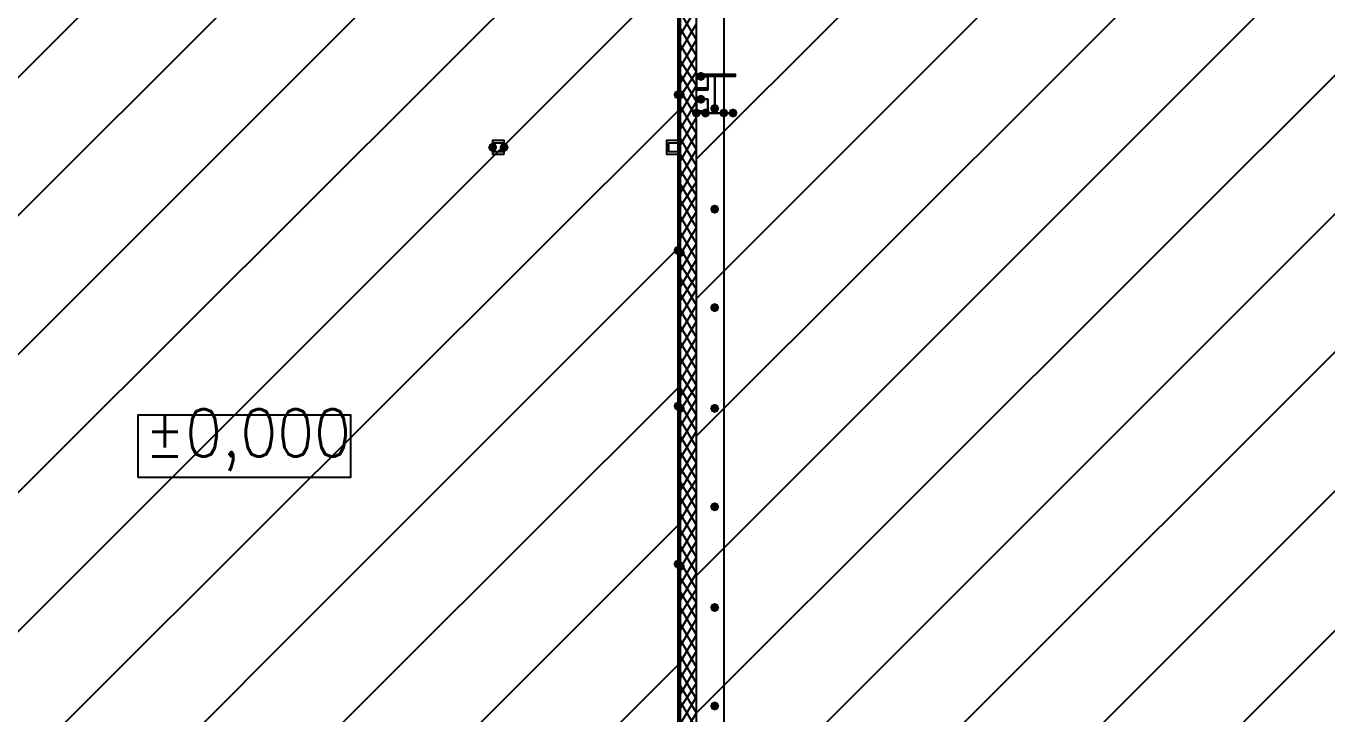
# Model space of a CAD drawing. Header units: millimetres. Extents: x 0 to 420, y 0 to 297.
# Drawn here: x 244.02 to 268.08, y 205.89 to 218.61 of the extents above; entities that cross this region are included whole.
import ezdxf

# ---------------------------------------------------------------- set-up
doc = ezdxf.new("R2010")
doc.units = ezdxf.units.MM
doc.layers.get('0').update_dxf_attribs({"linetype": 'CONTINUOUS'})
doc.styles.get("Standard").update_dxf_attribs({"font": 'STANDARD'})

msp = doc.modelspace()

# ---------------------------------------------------------------- hatches: boundary and pattern name
at = {"true_color": 0x000007}
h = msp.add_hatch(color=0, dxfattribs=at)
h.paths.add_polyline_path([(256.116667, 235.077), (256.074333, 235.077), (256.116667, 217.339333)], flags=0)
h.paths.add_polyline_path([(256.074333, 235.077), (256.116667, 217.339333), (256.074333, 217.339333)], flags=0)
for points in [[(256.582333, 217.678), (256.557462, 217.618204), (256.497667, 217.593333), (256.437871, 217.618204), (256.413, 217.678), (256.437871, 217.737796), (256.497667, 217.762667), (256.557462, 217.737796)], [(256.582333, 217.254667), (256.557462, 217.194871), (256.497667, 217.17), (256.437871, 217.194871), (256.413, 217.254667), (256.437871, 217.314462), (256.497667, 217.339333), (256.557462, 217.314463)], [(256.497667, 217.000667), (256.472796, 216.940871), (256.413, 216.916), (256.353204, 216.940871), (256.328333, 217.000667), (256.353204, 217.060462), (256.413, 217.085333), (256.472796, 217.060463)], [(256.667, 217.000667), (256.642129, 216.940871), (256.582333, 216.916), (256.522538, 216.940871), (256.497667, 217.000667), (256.522537, 217.060462), (256.582333, 217.085333), (256.642129, 217.060463)], [(256.836333, 217.085333), (256.811462, 217.025537), (256.751667, 217.000667), (256.691871, 217.025537), (256.667, 217.085333), (256.691871, 217.145129), (256.751667, 217.17), (256.811462, 217.145129)], [(257.005667, 217.000667), (256.980796, 216.940871), (256.921, 216.916), (256.861204, 216.940871), (256.836333, 217.000667), (256.861204, 217.060462), (256.921, 217.085333), (256.980796, 217.060463)], [(257.175, 217.000667), (257.150129, 216.940871), (257.090333, 216.916), (257.030538, 216.940871), (257.005667, 217.000667), (257.030537, 217.060462), (257.090333, 217.085333), (257.150129, 217.060463)], [(252.73, 216.365667), (252.705129, 216.305871), (252.645333, 216.281), (252.585538, 216.305871), (252.560667, 216.365667), (252.585537, 216.425462), (252.645333, 216.450333), (252.705129, 216.425463)], [(252.941667, 216.365667), (252.916796, 216.305871), (252.857, 216.281), (252.797204, 216.305871), (252.772333, 216.365667), (252.797204, 216.425462), (252.857, 216.450333), (252.916796, 216.425463)], [(256.836333, 215.222667), (256.811462, 215.162871), (256.751667, 215.138), (256.691871, 215.162871), (256.667, 215.222667), (256.691871, 215.282462), (256.751667, 215.307333), (256.811462, 215.282463)], [(256.836333, 213.402333), (256.811462, 213.342537), (256.751667, 213.317667), (256.691871, 213.342537), (256.667, 213.402333), (256.691871, 213.462129), (256.751667, 213.487), (256.811462, 213.462129)], [(256.836333, 211.539667), (256.811462, 211.479871), (256.751667, 211.455), (256.691871, 211.479871), (256.667, 211.539667), (256.691871, 211.599462), (256.751667, 211.624333), (256.811462, 211.599463)], [(256.836333, 209.719333), (256.811462, 209.659538), (256.751667, 209.634667), (256.691871, 209.659538), (256.667, 209.719333), (256.691871, 209.779129), (256.751667, 209.804), (256.811462, 209.779129)], [(256.836333, 207.856667), (256.811462, 207.796871), (256.751667, 207.772), (256.691871, 207.796871), (256.667, 207.856667), (256.691871, 207.916462), (256.751667, 207.941333), (256.811462, 207.916463)], [(256.836333, 206.036333), (256.811462, 205.976537), (256.751667, 205.951667), (256.691871, 205.976537), (256.667, 206.036333), (256.691871, 206.096129), (256.751667, 206.121), (256.811462, 206.096129)]]:
    msp.add_hatch(color=0, dxfattribs=at).paths.add_polyline_path(points, flags=0)
at = {"true_color": 0x0000fe}
for points in [[(256.159, 217.339333), (256.134129, 217.279538), (256.074333, 217.254667), (256.014537, 217.279538), (255.989667, 217.339333), (256.014537, 217.399129), (256.074333, 217.424), (256.134129, 217.399129)], [(256.201333, 217.339333), (256.176462, 217.279538), (256.116667, 217.254667), (256.056871, 217.279538), (256.032, 217.339333), (256.056871, 217.399129), (256.116667, 217.424), (256.176462, 217.399129)], [(256.159, 214.460667), (256.134129, 214.400871), (256.074333, 214.376), (256.014537, 214.400871), (255.989667, 214.460667), (256.014537, 214.520462), (256.074333, 214.545333), (256.134129, 214.520463)], [(256.201333, 214.418333), (256.176462, 214.358537), (256.116667, 214.333667), (256.056871, 214.358537), (256.032, 214.418333), (256.056871, 214.478129), (256.116667, 214.503), (256.176462, 214.478129)], [(256.159, 211.582), (256.134129, 211.522204), (256.074333, 211.497333), (256.014537, 211.522204), (255.989667, 211.582), (256.014537, 211.641796), (256.074333, 211.666667), (256.134129, 211.641796)], [(256.201333, 211.539667), (256.176462, 211.479871), (256.116667, 211.455), (256.056871, 211.479871), (256.032, 211.539667), (256.056871, 211.599462), (256.116667, 211.624333), (256.176462, 211.599463)], [(256.159, 208.661), (256.134129, 208.601204), (256.074333, 208.576333), (256.014537, 208.601204), (255.989667, 208.661), (256.014537, 208.720796), (256.074333, 208.745667), (256.134129, 208.720796)], [(256.201333, 208.618667), (256.176462, 208.558871), (256.116667, 208.534), (256.056871, 208.558871), (256.032, 208.618667), (256.056871, 208.678462), (256.116667, 208.703333), (256.176462, 208.678463)]]:
    msp.add_hatch(color=0, dxfattribs=at).paths.add_polyline_path(points, flags=0)
at = {"true_color": 0x000007}
h = msp.add_hatch(color=0, dxfattribs=at)
h.paths.add_polyline_path([(256.116667, 217.339333), (256.074333, 217.339333), (256.116667, 199.940333)], flags=0)
h.paths.add_polyline_path([(256.074333, 217.339333), (256.116667, 199.940333), (256.074333, 199.940333)], flags=0)

# ---------------------------------------------------------------- linework, layer by layer
at = {"color": 0, "true_color": 0x000008}
msp.add_lwpolyline([(243.501333, 209.507667), (243.501333, 200.617667), (256.116667, 200.617667), (256.116667, 235.077), (240.03, 235.077), (240.03, 209.507667)], close=True, dxfattribs=at)
at = {"color": 0, "true_color": 0x000007}
for points in [[(256.116667, 235.077), (256.074333, 235.077), (256.116667, 217.339333)], [(256.074333, 235.077), (256.116667, 217.339333), (256.074333, 217.339333)], [(256.074333, 235.077), (256.074333, 217.339333), (256.116667, 217.339333), (256.116667, 235.077)], [(256.074333, 235.077), (256.074333, 217.339333), (256.116667, 217.339333), (256.116667, 235.077)], [(274.023667, 235.077), (256.921, 235.077), (256.921, 200.617667), (274.023667, 200.617667)], [(257.132667, 217.000667), (256.413, 217.000667), (256.751667, 217.000667), (256.751667, 217.678), (256.413, 217.678), (256.413, 217.720333), (257.132667, 217.720333), (257.132667, 217.678), (256.751667, 217.678), (256.751667, 217.000667)], [(256.624667, 217.424), (256.413, 217.424), (256.413, 217.678), (256.624667, 217.678)], [(256.624667, 217.466333), (256.624667, 217.678), (256.413, 217.678), (256.413, 217.466333)], [(256.116667, 217.339333), (256.074333, 217.339333), (256.116667, 199.940333)], [(256.074333, 217.339333), (256.116667, 199.940333), (256.074333, 199.940333)], [(256.074333, 217.339333), (256.074333, 199.940333), (256.116667, 199.940333), (256.116667, 217.339333)], [(256.074333, 217.339333), (256.074333, 199.940333), (256.116667, 199.940333), (256.116667, 217.339333)], [(256.624667, 217.000667), (256.413, 217.000667), (256.413, 217.254667), (256.624667, 217.254667)], [(256.624667, 217.043), (256.624667, 217.254667), (256.413, 217.254667), (256.413, 217.043)], [(252.857, 216.238667), (252.857, 216.492667), (252.645333, 216.492667), (252.645333, 216.238667)], [(252.857, 216.281), (252.645333, 216.281), (252.645333, 216.450333), (252.857, 216.450333)], [(256.116667, 216.238667), (256.116667, 216.492667), (255.862667, 216.492667), (255.862667, 216.238667)], [(256.074333, 216.281), (255.905, 216.281), (255.905, 216.450333), (256.074333, 216.450333)], [(246.083667, 210.269667), (250.020667, 210.269667), (250.020667, 211.412667), (246.083667, 211.412667)]]:
    msp.add_lwpolyline(points, close=True, dxfattribs=at)
for points in [[(256.074333, 235.077), (256.074333, 217.339333), (256.074333, 235.077), (256.116667, 217.339333)], [(256.116667, 235.077), (256.116667, 200.617667)], [(256.413, 200.617667), (256.413, 235.077)], [(256.116667, 218.44), (256.413, 218.948)], [(256.413, 218.355333), (256.116667, 218.863333)], [(256.116667, 218.143667), (256.413, 218.651667)], [(256.413, 218.059), (256.116667, 218.567)], [(256.116667, 217.847333), (256.413, 218.355333)], [(256.413, 217.762667), (256.116667, 218.270667)], [(256.116667, 217.551), (256.413, 218.059)], [(256.413, 217.508667), (256.116667, 217.974333)], [(256.116667, 217.297), (256.413, 217.762667)], [(256.413, 217.212333), (256.116667, 217.720333)], [(256.413, 217.678), (256.413, 217.720333)], [(256.582333, 217.678), (256.582333, 217.720333)], [(256.751667, 217.000667), (256.751667, 217.720333)], [(256.921, 217.678), (256.921, 217.720333)], [(257.090333, 217.678), (257.090333, 217.720333)], [(256.074333, 217.339333), (256.074333, 199.940333), (256.074333, 217.339333), (256.116667, 199.940333)], [(256.116667, 217.000667), (256.413, 217.508667)], [(256.413, 216.916), (256.116667, 217.424)], [(256.497667, 217.424), (256.497667, 217.466333)], [(256.116667, 216.704333), (256.413, 217.212333)], [(256.413, 216.619667), (256.116667, 217.127667)], [(256.497667, 217.000667), (256.497667, 217.043)], [(256.116667, 216.408), (256.413, 216.916)], [(256.413, 216.323333), (256.116667, 216.831333)], [(256.116667, 216.111667), (256.413, 216.619667)], [(255.905, 216.365667), (255.862667, 216.365667)], [(256.116667, 216.365667), (256.074333, 216.365667)], [(256.413, 216.027), (256.116667, 216.535)], [(256.116667, 215.815333), (256.413, 216.323333)], [(256.413, 215.730667), (256.116667, 216.238667)], [(256.116667, 215.519), (256.413, 216.027)], [(256.413, 215.476667), (256.116667, 215.942333)], [(256.116667, 215.265), (256.413, 215.730667)], [(256.413, 215.180333), (256.116667, 215.688333)], [(256.116667, 214.968667), (256.413, 215.476667)], [(256.413, 214.884), (256.116667, 215.392)], [(256.116667, 214.672333), (256.413, 215.180333)], [(256.413, 214.587667), (256.116667, 215.095667)], [(256.116667, 214.376), (256.413, 214.884)], [(256.413, 214.291333), (256.116667, 214.799333)], [(256.116667, 214.079667), (256.413, 214.587667)], [(256.413, 213.995), (256.116667, 214.503)], [(256.116667, 213.783333), (256.413, 214.291333)], [(256.413, 213.741), (256.116667, 214.206667)], [(256.116667, 213.529333), (256.413, 213.995)], [(256.413, 213.444667), (256.116667, 213.952667)], [(256.116667, 213.233), (256.413, 213.741)], [(256.413, 213.148333), (256.116667, 213.656333)], [(256.116667, 212.936667), (256.413, 213.444667)], [(256.413, 212.852), (256.116667, 213.36)], [(256.116667, 212.640333), (256.413, 213.148333)], [(256.413, 212.555667), (256.116667, 213.063667)], [(256.116667, 212.344), (256.413, 212.852)], [(256.413, 212.259333), (256.116667, 212.767333)], [(256.116667, 212.047667), (256.413, 212.555667)], [(256.413, 211.963), (256.116667, 212.471)], [(256.116667, 211.751333), (256.413, 212.259333)], [(256.413, 211.709), (256.116667, 212.174667)], [(256.116667, 211.497333), (256.413, 211.963)], [(256.413, 211.412667), (256.116667, 211.920667)], [(256.116667, 211.201), (256.413, 211.709)], [(256.413, 211.116333), (256.116667, 211.624333)], [(256.116667, 210.904667), (256.413, 211.412667)], [(256.413, 210.82), (256.116667, 211.328)], [(256.116667, 210.608333), (256.413, 211.116333)], [(256.413, 210.523667), (256.116667, 211.031667)], [(256.116667, 210.312), (256.413, 210.82)], [(256.413, 210.227333), (256.116667, 210.735333)], [(256.116667, 210.015667), (256.413, 210.523667)], [(256.413, 209.973333), (256.116667, 210.439)], [(256.116667, 209.761667), (256.413, 210.227333)], [(256.413, 209.677), (256.116667, 210.185)], [(256.116667, 209.465333), (256.413, 209.973333)], [(256.413, 209.380667), (256.116667, 209.888667)], [(256.116667, 209.169), (256.413, 209.677)], [(256.413, 209.084333), (256.116667, 209.592333)], [(256.116667, 208.872667), (256.413, 209.380667)], [(256.413, 208.788), (256.116667, 209.296)], [(256.116667, 208.576333), (256.413, 209.084333)], [(256.413, 208.491667), (256.116667, 208.999667)], [(256.116667, 208.28), (256.413, 208.788)], [(256.413, 208.195333), (256.116667, 208.703333)], [(256.116667, 207.983667), (256.413, 208.491667)], [(256.413, 207.941333), (256.116667, 208.407)], [(256.116667, 207.729667), (256.413, 208.195333)], [(256.413, 207.645), (256.116667, 208.153)], [(256.116667, 207.433333), (256.413, 207.941333)], [(256.413, 207.348667), (256.116667, 207.856667)], [(256.116667, 207.137), (256.413, 207.645)], [(256.413, 207.052333), (256.116667, 207.560333)], [(256.116667, 206.840667), (256.413, 207.348667)], [(256.413, 206.756), (256.116667, 207.264)], [(256.116667, 206.544333), (256.413, 207.052333)], [(256.413, 206.459667), (256.116667, 206.967667)], [(256.116667, 206.248), (256.413, 206.756)], [(256.413, 206.163333), (256.116667, 206.671333)], [(256.116667, 205.994), (256.413, 206.459667)], [(256.413, 205.909333), (256.116667, 206.417333)], [(256.116667, 205.697667), (256.413, 206.205667)], [(256.413, 205.613), (256.116667, 206.121)], [(256.116667, 205.401333), (256.413, 205.909333)]]:
    msp.add_lwpolyline(points, dxfattribs=at)
at = {"color": 0, "true_color": 0x000006}
for points in [[(256.413001, 216.153999), (275.378334, 235.076999)], [(256.413001, 213.571666), (277.918334, 235.076999)], [(256.413001, 211.031666), (280.500667, 235.076999)], [(256.413001, 208.449332), (283.040667, 235.076999)], [(256.413001, 205.909333), (285.623001, 235.076999)], [(256.413001, 203.326999), (288.163001, 235.076999)], [(256.413001, 200.786999), (290.745334, 235.076999)], [(256.413001, 198.204666), (293.285334, 235.076999)], [(256.413001, 195.622333), (295.867667, 235.076999)]]:
    msp.add_lwpolyline(points, dxfattribs=at)
at = {"color": 0, "true_color": 0x000020}
for points in [[(240.030001, 213.825666), (256.074334, 229.869999)], [(240.030001, 211.285666), (256.074334, 227.287666)], [(240.030001, 208.703332), (256.074334, 224.747666)], [(240.030001, 206.163333), (256.074334, 222.165332)], [(240.030001, 203.580999), (256.074334, 219.625332)], [(240.030001, 201.040999), (256.074334, 217.042999)], [(240.030001, 198.458666), (256.074334, 214.502999)], [(240.030001, 195.918666), (256.074334, 211.920666)], [(240.030001, 193.336333), (256.074334, 209.380666)], [(240.030001, 190.796333), (256.074334, 206.798333)]]:
    msp.add_lwpolyline(points, dxfattribs=at)

# ---------------------------------------------------------------- texts
at = {"color": 0, "true_color": 0x000007, "insert": (246.210674, 211.522697), "char_height": 0.872032, "width": 3.43968177, "attachment_point": 1}
msp.add_mtext('%%P0,000', dxfattribs=at)

doc.saveas('drawing.dxf')
